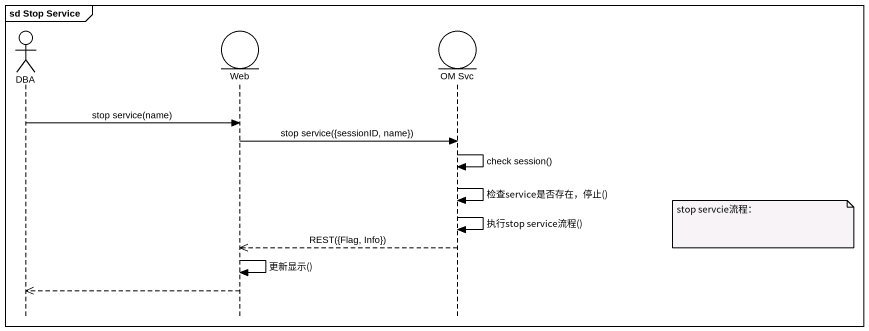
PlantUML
@startuml
mainframe sd Stop Service
hide footbox
actor DBA
entity Web
entity "OM Svc" as OM_Svc

DBA -> Web : stop service(name)
Web -> OM_Svc : stop service({sessionID, name})
OM_Svc -> OM_Svc : check session()
OM_Svc -> OM_Svc : 检查service是否存在，停止()
OM_Svc -> OM_Svc : 执行stop service流程()
note right of OM_Svc : stop servcie流程：
OM_Svc -->> Web : REST({Flag, Info})
Web -> Web : 更新显示()
Web -->> DBA
@enduml
